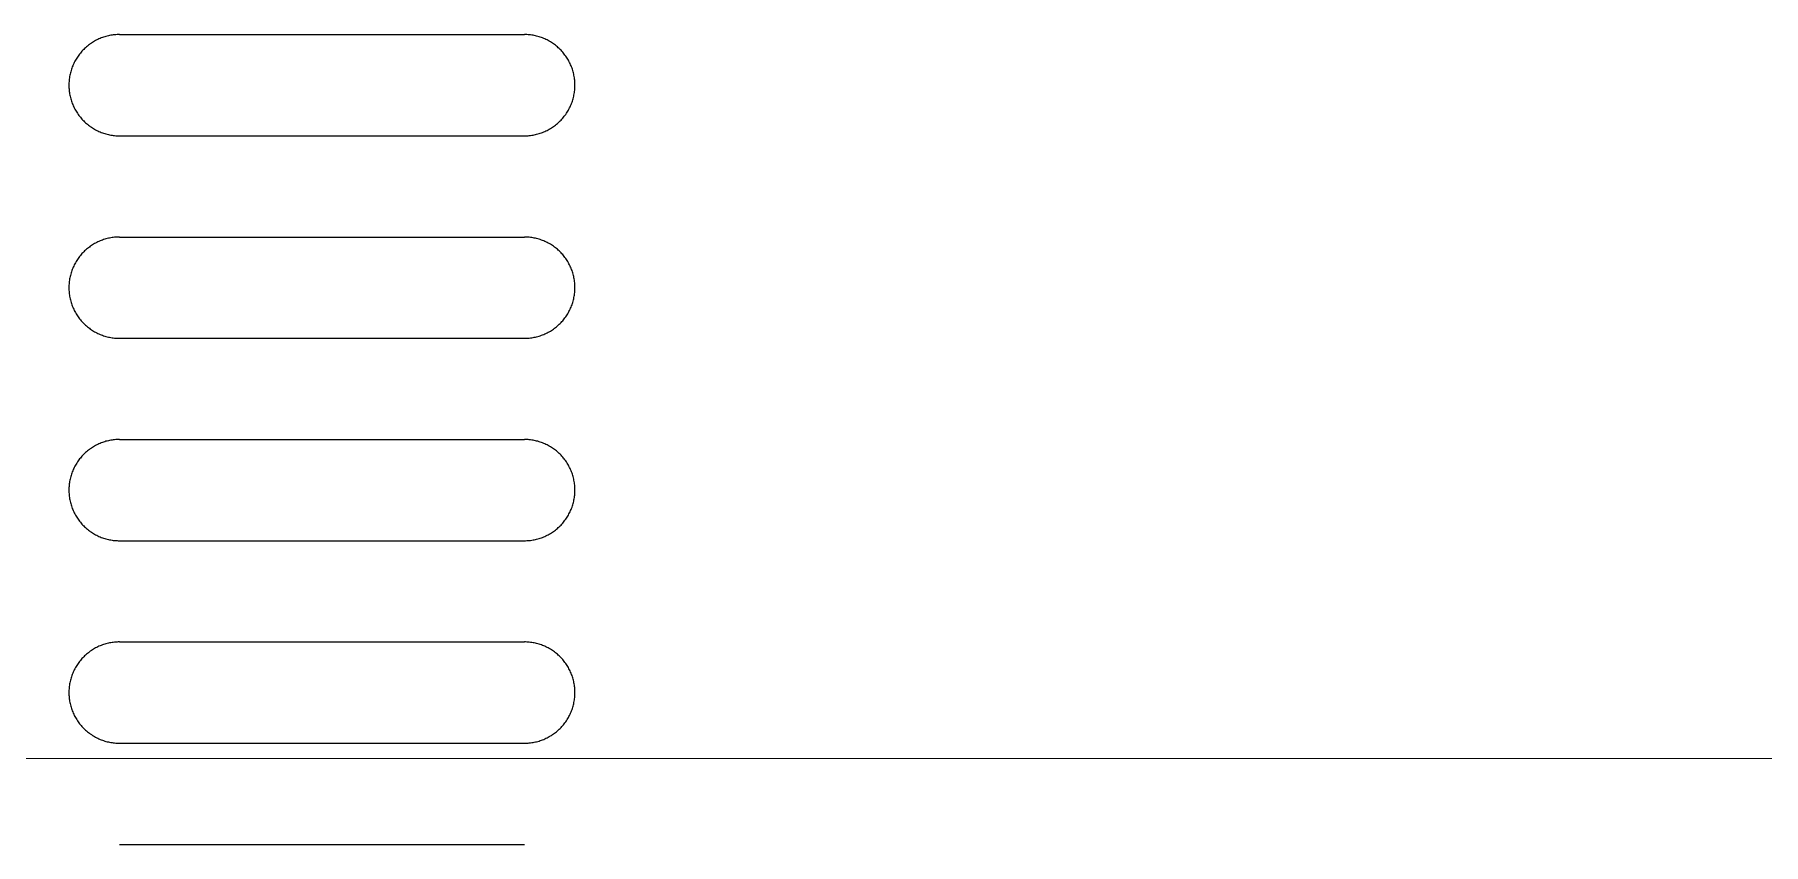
# Model space of a CAD drawing. Header units: millimetres. Extents: x -159872 to 386485, y -250577 to 158966.
# Drawn here: x 156729.3 to 156806.1, y 10881.2 to 10917.2 of the extents above; entities that cross this region are included whole.
import ezdxf

# ---------------------------------------------------------------- set-up
doc = ezdxf.new("R2010")
doc.units = ezdxf.units.MM
doc.layers.get('0').update_dxf_attribs({"lineweight": 25})
doc.layers.add('LDS-equipment-kitchen equipment', color=3, linetype='Continuous', lineweight=13)
doc.layers.add('WS-Fabs', color=252, linetype='Continuous', lineweight=13)

# ---------------------------------------------------------------- blocks, each defined once
blk = doc.blocks.new('A$C7a11c87d')
at = {"layer": 'WS-Fabs', "color": 7, "lineweight": 5}
blk.add_polyline3d([(3081.614, 350.154, 0), (3081.595, 20.154, 0)], dxfattribs=at)
blk = doc.blocks.new('A$C9600e4bc')
at = {"linetype": 'Continuous'}
for points in [[(275.95, 1380.8, 0), (275.951, 1380.855, 0), (275.953, 1380.91, 0), (275.956, 1380.966, 0), (275.961, 1381.021, 0), (275.967, 1381.075, 0), (275.974, 1381.13, 0), (275.983, 1381.185, 0), (275.993, 1381.239, 0), (276.005, 1381.293, 0), (276.017, 1381.347, 0), (276.031, 1381.4, 0), (276.047, 1381.453, 0), (276.064, 1381.506, 0), (276.081, 1381.558, 0), (276.101, 1381.61, 0), (276.121, 1381.661, 0), (276.143, 1381.712, 0), (276.166, 1381.762, 0), (276.19, 1381.812, 0), (276.216, 1381.861, 0), (276.242, 1381.909, 0), (276.27, 1381.957, 0), (276.299, 1382.004, 0), (276.329, 1382.05, 0), (276.36, 1382.096, 0), (276.393, 1382.14, 0), (276.426, 1382.184, 0), (276.461, 1382.227, 0), (276.496, 1382.27, 0), (276.533, 1382.311, 0), (276.57, 1382.351, 0), (276.609, 1382.391, 0), (276.648, 1382.43, 0), (276.689, 1382.467, 0), (276.73, 1382.504, 0), (276.773, 1382.539, 0), (276.816, 1382.574, 0), (276.86, 1382.607, 0), (276.904, 1382.64, 0), (276.95, 1382.671, 0), (276.996, 1382.701, 0), (277.043, 1382.73, 0), (277.091, 1382.758, 0), (277.139, 1382.784, 0), (277.188, 1382.81, 0), (277.238, 1382.834, 0), (277.288, 1382.857, 0), (277.339, 1382.879, 0), (277.39, 1382.899, 0), (277.442, 1382.918, 0), (277.494, 1382.936, 0), (277.547, 1382.953, 0), (277.6, 1382.969, 0), (277.653, 1382.983, 0), (277.707, 1382.995, 0), (277.761, 1383.007, 0), (277.815, 1383.017, 0), (277.87, 1383.026, 0), (277.925, 1383.033, 0), (277.979, 1383.039, 0), (278.034, 1383.044, 0), (278.09, 1383.047, 0), (278.145, 1383.049, 0), (278.2, 1383.05, 0)], [(278.2, 1383.05, 0), (278.255, 1383.049, 0), (278.31, 1383.047, 0), (278.365, 1383.044, 0), (278.421, 1383.039, 0), (278.475, 1383.033, 0), (278.53, 1383.026, 0), (278.585, 1383.017, 0), (278.639, 1383.007, 0), (278.693, 1382.995, 0), (278.747, 1382.983, 0), (278.8, 1382.969, 0), (278.853, 1382.953, 0), (278.906, 1382.936, 0), (278.958, 1382.918, 0), (279.01, 1382.899, 0), (279.061, 1382.879, 0), (279.112, 1382.857, 0), (279.162, 1382.834, 0), (279.212, 1382.81, 0), (279.261, 1382.784, 0), (279.309, 1382.758, 0), (279.357, 1382.73, 0), (279.404, 1382.701, 0), (279.45, 1382.671, 0), (279.496, 1382.64, 0), (279.54, 1382.607, 0), (279.584, 1382.574, 0), (279.627, 1382.539, 0), (279.67, 1382.504, 0), (279.711, 1382.467, 0), (279.751, 1382.43, 0), (279.791, 1382.391, 0), (279.83, 1382.351, 0), (279.867, 1382.311, 0), (279.904, 1382.27, 0), (279.939, 1382.227, 0), (279.974, 1382.184, 0), (280.007, 1382.14, 0), (280.04, 1382.096, 0), (280.071, 1382.05, 0), (280.101, 1382.004, 0), (280.13, 1381.957, 0), (280.158, 1381.909, 0), (280.184, 1381.861, 0), (280.21, 1381.812, 0), (280.234, 1381.762, 0), (280.257, 1381.712, 0), (280.279, 1381.661, 0), (280.299, 1381.61, 0), (280.318, 1381.558, 0), (280.336, 1381.506, 0), (280.353, 1381.453, 0), (280.368, 1381.4, 0), (280.383, 1381.347, 0), (280.395, 1381.293, 0), (280.407, 1381.239, 0), (280.417, 1381.185, 0), (280.426, 1381.13, 0), (280.433, 1381.075, 0), (280.439, 1381.021, 0), (280.444, 1380.966, 0), (280.447, 1380.91, 0), (280.449, 1380.855, 0), (280.45, 1380.8, 0)], [(284.95, 1380.8, 0), (284.951, 1380.855, 0), (284.953, 1380.91, 0), (284.956, 1380.966, 0), (284.961, 1381.021, 0), (284.967, 1381.075, 0), (284.974, 1381.13, 0), (284.983, 1381.185, 0), (284.993, 1381.239, 0), (285.005, 1381.293, 0), (285.017, 1381.347, 0), (285.032, 1381.4, 0), (285.047, 1381.453, 0), (285.064, 1381.506, 0), (285.082, 1381.558, 0), (285.101, 1381.61, 0), (285.121, 1381.661, 0), (285.143, 1381.712, 0), (285.166, 1381.762, 0), (285.19, 1381.812, 0), (285.216, 1381.861, 0), (285.242, 1381.909, 0), (285.27, 1381.957, 0), (285.299, 1382.004, 0), (285.329, 1382.05, 0), (285.36, 1382.096, 0), (285.393, 1382.14, 0), (285.426, 1382.184, 0), (285.461, 1382.227, 0), (285.496, 1382.27, 0), (285.533, 1382.311, 0), (285.57, 1382.351, 0), (285.609, 1382.391, 0), (285.649, 1382.43, 0), (285.689, 1382.467, 0), (285.73, 1382.504, 0), (285.773, 1382.539, 0), (285.816, 1382.574, 0), (285.86, 1382.607, 0), (285.904, 1382.64, 0), (285.95, 1382.671, 0), (285.996, 1382.701, 0), (286.043, 1382.73, 0), (286.091, 1382.758, 0), (286.139, 1382.784, 0), (286.188, 1382.81, 0), (286.238, 1382.834, 0), (286.288, 1382.857, 0), (286.339, 1382.879, 0), (286.39, 1382.899, 0), (286.442, 1382.918, 0), (286.494, 1382.936, 0), (286.547, 1382.953, 0), (286.6, 1382.969, 0), (286.653, 1382.983, 0), (286.707, 1382.995, 0), (286.761, 1383.007, 0), (286.815, 1383.017, 0), (286.87, 1383.026, 0), (286.925, 1383.033, 0), (286.979, 1383.039, 0), (287.034, 1383.044, 0), (287.09, 1383.047, 0), (287.145, 1383.049, 0), (287.2, 1383.05, 0)], [(287.2, 1383.05, 0), (287.255, 1383.049, 0), (287.31, 1383.047, 0), (287.366, 1383.044, 0), (287.421, 1383.039, 0), (287.475, 1383.033, 0), (287.53, 1383.026, 0), (287.585, 1383.017, 0), (287.639, 1383.007, 0), (287.693, 1382.995, 0), (287.747, 1382.983, 0), (287.8, 1382.969, 0), (287.853, 1382.953, 0), (287.906, 1382.936, 0), (287.958, 1382.918, 0), (288.01, 1382.899, 0), (288.061, 1382.879, 0), (288.112, 1382.857, 0), (288.162, 1382.834, 0), (288.212, 1382.81, 0), (288.261, 1382.784, 0), (288.309, 1382.758, 0), (288.357, 1382.73, 0), (288.404, 1382.701, 0), (288.45, 1382.671, 0), (288.496, 1382.64, 0), (288.54, 1382.607, 0), (288.584, 1382.574, 0), (288.627, 1382.539, 0), (288.67, 1382.504, 0), (288.711, 1382.467, 0), (288.751, 1382.43, 0), (288.791, 1382.391, 0), (288.83, 1382.351, 0), (288.867, 1382.311, 0), (288.904, 1382.27, 0), (288.939, 1382.227, 0), (288.974, 1382.184, 0), (289.007, 1382.14, 0), (289.04, 1382.096, 0), (289.071, 1382.05, 0), (289.101, 1382.004, 0), (289.13, 1381.957, 0), (289.158, 1381.909, 0), (289.184, 1381.861, 0), (289.21, 1381.812, 0), (289.234, 1381.762, 0), (289.257, 1381.712, 0), (289.279, 1381.661, 0), (289.299, 1381.61, 0), (289.318, 1381.558, 0), (289.336, 1381.506, 0), (289.353, 1381.453, 0), (289.369, 1381.4, 0), (289.383, 1381.347, 0), (289.395, 1381.293, 0), (289.407, 1381.239, 0), (289.417, 1381.185, 0), (289.426, 1381.13, 0), (289.433, 1381.075, 0), (289.439, 1381.021, 0), (289.444, 1380.966, 0), (289.447, 1380.91, 0), (289.449, 1380.855, 0), (289.45, 1380.8, 0)], [(293.95, 1380.8, 0), (293.951, 1380.855, 0), (293.953, 1380.91, 0), (293.956, 1380.966, 0), (293.961, 1381.021, 0), (293.967, 1381.075, 0), (293.974, 1381.13, 0), (293.983, 1381.185, 0), (293.993, 1381.239, 0), (294.005, 1381.293, 0), (294.017, 1381.347, 0), (294.031, 1381.4, 0), (294.047, 1381.453, 0), (294.064, 1381.506, 0), (294.081, 1381.558, 0), (294.101, 1381.61, 0), (294.121, 1381.661, 0), (294.143, 1381.712, 0), (294.166, 1381.762, 0), (294.19, 1381.812, 0), (294.216, 1381.861, 0), (294.242, 1381.909, 0), (294.27, 1381.957, 0), (294.299, 1382.004, 0), (294.329, 1382.05, 0), (294.36, 1382.096, 0), (294.393, 1382.14, 0), (294.426, 1382.184, 0), (294.461, 1382.227, 0), (294.496, 1382.27, 0), (294.533, 1382.311, 0), (294.57, 1382.351, 0), (294.609, 1382.391, 0), (294.648, 1382.43, 0), (294.689, 1382.467, 0), (294.73, 1382.504, 0), (294.773, 1382.539, 0), (294.816, 1382.574, 0), (294.86, 1382.607, 0), (294.904, 1382.64, 0), (294.95, 1382.671, 0), (294.996, 1382.701, 0), (295.043, 1382.73, 0), (295.091, 1382.758, 0), (295.139, 1382.784, 0), (295.188, 1382.81, 0), (295.238, 1382.834, 0), (295.288, 1382.857, 0), (295.339, 1382.879, 0), (295.39, 1382.899, 0), (295.442, 1382.918, 0), (295.494, 1382.936, 0), (295.547, 1382.953, 0), (295.6, 1382.969, 0), (295.653, 1382.983, 0), (295.707, 1382.995, 0), (295.761, 1383.007, 0), (295.815, 1383.017, 0), (295.87, 1383.026, 0), (295.925, 1383.033, 0), (295.979, 1383.039, 0), (296.034, 1383.044, 0), (296.09, 1383.047, 0), (296.145, 1383.049, 0), (296.2, 1383.05, 0)], [(296.2, 1383.05, 0), (296.255, 1383.049, 0), (296.31, 1383.047, 0), (296.365, 1383.044, 0), (296.42, 1383.039, 0), (296.475, 1383.033, 0), (296.53, 1383.026, 0), (296.585, 1383.017, 0), (296.639, 1383.007, 0), (296.693, 1382.995, 0), (296.747, 1382.983, 0), (296.8, 1382.969, 0), (296.853, 1382.953, 0), (296.906, 1382.936, 0), (296.958, 1382.918, 0), (297.01, 1382.899, 0), (297.061, 1382.879, 0), (297.112, 1382.857, 0), (297.162, 1382.834, 0), (297.212, 1382.81, 0), (297.261, 1382.784, 0), (297.309, 1382.758, 0), (297.357, 1382.73, 0), (297.404, 1382.701, 0), (297.45, 1382.671, 0), (297.496, 1382.64, 0), (297.54, 1382.607, 0), (297.584, 1382.574, 0), (297.627, 1382.539, 0), (297.67, 1382.504, 0), (297.711, 1382.467, 0), (297.751, 1382.43, 0), (297.791, 1382.391, 0), (297.829, 1382.351, 0), (297.867, 1382.311, 0), (297.904, 1382.27, 0), (297.939, 1382.227, 0), (297.974, 1382.184, 0), (298.007, 1382.14, 0), (298.04, 1382.096, 0), (298.071, 1382.05, 0), (298.101, 1382.004, 0), (298.13, 1381.957, 0), (298.158, 1381.909, 0), (298.184, 1381.861, 0), (298.21, 1381.812, 0), (298.234, 1381.762, 0), (298.257, 1381.712, 0), (298.279, 1381.661, 0), (298.299, 1381.61, 0), (298.318, 1381.558, 0), (298.336, 1381.506, 0), (298.353, 1381.453, 0), (298.368, 1381.4, 0), (298.383, 1381.347, 0), (298.395, 1381.293, 0), (298.407, 1381.239, 0), (298.417, 1381.185, 0), (298.426, 1381.13, 0), (298.433, 1381.075, 0), (298.439, 1381.021, 0), (298.444, 1380.966, 0), (298.447, 1380.91, 0), (298.449, 1380.855, 0), (298.45, 1380.8, 0)], [(302.95, 1380.8, 0), (302.951, 1380.855, 0), (302.953, 1380.91, 0), (302.956, 1380.966, 0), (302.961, 1381.021, 0), (302.967, 1381.075, 0), (302.974, 1381.13, 0), (302.983, 1381.185, 0), (302.993, 1381.239, 0), (303.005, 1381.293, 0), (303.017, 1381.347, 0), (303.031, 1381.4, 0), (303.047, 1381.453, 0), (303.064, 1381.506, 0), (303.082, 1381.558, 0), (303.101, 1381.61, 0), (303.121, 1381.661, 0), (303.143, 1381.712, 0), (303.166, 1381.762, 0), (303.19, 1381.812, 0), (303.216, 1381.861, 0), (303.242, 1381.909, 0), (303.27, 1381.957, 0), (303.299, 1382.004, 0), (303.329, 1382.05, 0), (303.36, 1382.096, 0), (303.393, 1382.14, 0), (303.426, 1382.184, 0), (303.461, 1382.227, 0), (303.496, 1382.27, 0), (303.533, 1382.311, 0), (303.57, 1382.351, 0), (303.609, 1382.391, 0), (303.649, 1382.43, 0), (303.689, 1382.467, 0), (303.73, 1382.504, 0), (303.773, 1382.539, 0), (303.816, 1382.574, 0), (303.86, 1382.607, 0), (303.904, 1382.64, 0), (303.95, 1382.671, 0), (303.996, 1382.701, 0), (304.043, 1382.73, 0), (304.091, 1382.758, 0), (304.139, 1382.784, 0), (304.188, 1382.81, 0), (304.238, 1382.834, 0), (304.288, 1382.857, 0), (304.339, 1382.879, 0), (304.39, 1382.899, 0), (304.442, 1382.918, 0), (304.494, 1382.936, 0), (304.547, 1382.953, 0), (304.6, 1382.969, 0), (304.653, 1382.983, 0), (304.707, 1382.995, 0), (304.761, 1383.007, 0), (304.815, 1383.017, 0), (304.87, 1383.026, 0), (304.925, 1383.033, 0), (304.979, 1383.039, 0), (305.034, 1383.044, 0), (305.09, 1383.047, 0), (305.145, 1383.049, 0), (305.2, 1383.05, 0)], [(305.2, 1383.05, 0), (305.255, 1383.049, 0), (305.31, 1383.047, 0), (305.366, 1383.044, 0), (305.421, 1383.039, 0), (305.475, 1383.033, 0), (305.53, 1383.026, 0), (305.585, 1383.017, 0), (305.639, 1383.007, 0), (305.693, 1382.995, 0), (305.747, 1382.983, 0), (305.8, 1382.969, 0), (305.853, 1382.953, 0), (305.906, 1382.936, 0), (305.958, 1382.918, 0), (306.01, 1382.899, 0), (306.061, 1382.879, 0), (306.112, 1382.857, 0), (306.162, 1382.834, 0), (306.212, 1382.81, 0), (306.261, 1382.784, 0), (306.309, 1382.758, 0), (306.357, 1382.73, 0), (306.404, 1382.701, 0), (306.45, 1382.671, 0), (306.496, 1382.64, 0), (306.54, 1382.607, 0), (306.584, 1382.574, 0), (306.627, 1382.539, 0), (306.67, 1382.504, 0), (306.711, 1382.467, 0), (306.751, 1382.43, 0), (306.791, 1382.391, 0), (306.83, 1382.351, 0), (306.867, 1382.311, 0), (306.904, 1382.27, 0), (306.939, 1382.227, 0), (306.974, 1382.184, 0), (307.007, 1382.14, 0), (307.04, 1382.096, 0), (307.071, 1382.05, 0), (307.101, 1382.004, 0), (307.13, 1381.957, 0), (307.158, 1381.909, 0), (307.184, 1381.861, 0), (307.21, 1381.812, 0), (307.234, 1381.762, 0), (307.257, 1381.712, 0), (307.279, 1381.661, 0), (307.299, 1381.61, 0), (307.318, 1381.558, 0), (307.336, 1381.506, 0), (307.353, 1381.453, 0), (307.368, 1381.4, 0), (307.383, 1381.347, 0), (307.395, 1381.293, 0), (307.407, 1381.239, 0), (307.417, 1381.185, 0), (307.426, 1381.13, 0), (307.433, 1381.075, 0), (307.439, 1381.021, 0), (307.444, 1380.966, 0), (307.447, 1380.91, 0), (307.449, 1380.855, 0), (307.45, 1380.8, 0)], [(278.2, 1360.55, 0), (278.145, 1360.551, 0), (278.09, 1360.553, 0), (278.034, 1360.556, 0), (277.979, 1360.561, 0), (277.925, 1360.567, 0), (277.87, 1360.574, 0), (277.815, 1360.583, 0), (277.761, 1360.593, 0), (277.707, 1360.605, 0), (277.653, 1360.617, 0), (277.6, 1360.631, 0), (277.547, 1360.647, 0), (277.494, 1360.663, 0), (277.442, 1360.681, 0), (277.39, 1360.701, 0), (277.339, 1360.721, 0), (277.288, 1360.743, 0), (277.238, 1360.766, 0), (277.188, 1360.79, 0), (277.139, 1360.816, 0), (277.091, 1360.842, 0), (277.043, 1360.87, 0), (276.996, 1360.899, 0), (276.95, 1360.929, 0), (276.904, 1360.96, 0), (276.86, 1360.993, 0), (276.816, 1361.026, 0), (276.773, 1361.061, 0), (276.73, 1361.096, 0), (276.689, 1361.133, 0), (276.648, 1361.17, 0), (276.609, 1361.209, 0), (276.57, 1361.248, 0), (276.533, 1361.289, 0), (276.496, 1361.33, 0), (276.461, 1361.373, 0), (276.426, 1361.416, 0), (276.393, 1361.46, 0), (276.36, 1361.504, 0), (276.329, 1361.55, 0), (276.299, 1361.596, 0), (276.27, 1361.643, 0), (276.242, 1361.691, 0), (276.216, 1361.739, 0), (276.19, 1361.788, 0), (276.166, 1361.838, 0), (276.143, 1361.888, 0), (276.121, 1361.939, 0), (276.101, 1361.99, 0), (276.081, 1362.042, 0), (276.064, 1362.094, 0), (276.047, 1362.147, 0), (276.031, 1362.2, 0), (276.017, 1362.253, 0), (276.005, 1362.307, 0), (275.993, 1362.361, 0), (275.983, 1362.415, 0), (275.974, 1362.47, 0), (275.967, 1362.525, 0), (275.961, 1362.579, 0), (275.956, 1362.634, 0), (275.953, 1362.69, 0), (275.951, 1362.745, 0), (275.95, 1362.8, 0)], [(280.45, 1362.8, 0), (280.449, 1362.745, 0), (280.447, 1362.69, 0), (280.444, 1362.634, 0), (280.439, 1362.579, 0), (280.433, 1362.525, 0), (280.426, 1362.47, 0), (280.417, 1362.415, 0), (280.407, 1362.361, 0), (280.395, 1362.307, 0), (280.383, 1362.253, 0), (280.368, 1362.2, 0), (280.353, 1362.147, 0), (280.336, 1362.094, 0), (280.318, 1362.042, 0), (280.299, 1361.99, 0), (280.279, 1361.939, 0), (280.257, 1361.888, 0), (280.234, 1361.838, 0), (280.21, 1361.788, 0), (280.184, 1361.739, 0), (280.158, 1361.691, 0), (280.13, 1361.643, 0), (280.101, 1361.596, 0), (280.071, 1361.55, 0), (280.04, 1361.504, 0), (280.007, 1361.46, 0), (279.974, 1361.416, 0), (279.939, 1361.373, 0), (279.904, 1361.33, 0), (279.867, 1361.289, 0), (279.83, 1361.248, 0), (279.791, 1361.209, 0), (279.751, 1361.17, 0), (279.711, 1361.133, 0), (279.67, 1361.096, 0), (279.627, 1361.061, 0), (279.584, 1361.026, 0), (279.54, 1360.993, 0), (279.496, 1360.96, 0), (279.45, 1360.929, 0), (279.404, 1360.899, 0), (279.357, 1360.87, 0), (279.309, 1360.842, 0), (279.261, 1360.816, 0), (279.212, 1360.79, 0), (279.162, 1360.766, 0), (279.112, 1360.743, 0), (279.061, 1360.721, 0), (279.01, 1360.701, 0), (278.958, 1360.681, 0), (278.906, 1360.663, 0), (278.853, 1360.647, 0), (278.8, 1360.631, 0), (278.747, 1360.617, 0), (278.693, 1360.605, 0), (278.639, 1360.593, 0), (278.585, 1360.583, 0), (278.53, 1360.574, 0), (278.475, 1360.567, 0), (278.421, 1360.561, 0), (278.365, 1360.556, 0), (278.31, 1360.553, 0), (278.255, 1360.551, 0), (278.2, 1360.55, 0)], [(287.2, 1360.55, 0), (287.145, 1360.551, 0), (287.09, 1360.553, 0), (287.034, 1360.556, 0), (286.979, 1360.561, 0), (286.925, 1360.567, 0), (286.87, 1360.574, 0), (286.815, 1360.583, 0), (286.761, 1360.593, 0), (286.707, 1360.605, 0), (286.653, 1360.617, 0), (286.6, 1360.631, 0), (286.547, 1360.647, 0), (286.494, 1360.663, 0), (286.442, 1360.681, 0), (286.39, 1360.701, 0), (286.339, 1360.721, 0), (286.288, 1360.743, 0), (286.238, 1360.766, 0), (286.188, 1360.79, 0), (286.139, 1360.816, 0), (286.091, 1360.842, 0), (286.043, 1360.87, 0), (285.996, 1360.899, 0), (285.95, 1360.929, 0), (285.904, 1360.96, 0), (285.86, 1360.993, 0), (285.816, 1361.026, 0), (285.773, 1361.061, 0), (285.73, 1361.096, 0), (285.689, 1361.133, 0), (285.649, 1361.17, 0), (285.609, 1361.209, 0), (285.57, 1361.248, 0), (285.533, 1361.289, 0), (285.496, 1361.33, 0), (285.461, 1361.373, 0), (285.426, 1361.416, 0), (285.393, 1361.46, 0), (285.36, 1361.504, 0), (285.329, 1361.55, 0), (285.299, 1361.596, 0), (285.27, 1361.643, 0), (285.242, 1361.691, 0), (285.216, 1361.739, 0), (285.19, 1361.788, 0), (285.166, 1361.838, 0), (285.143, 1361.888, 0), (285.121, 1361.939, 0), (285.101, 1361.99, 0), (285.082, 1362.042, 0), (285.064, 1362.094, 0), (285.047, 1362.147, 0), (285.032, 1362.2, 0), (285.017, 1362.253, 0), (285.005, 1362.307, 0), (284.993, 1362.361, 0), (284.983, 1362.415, 0), (284.974, 1362.47, 0), (284.967, 1362.525, 0), (284.961, 1362.579, 0), (284.956, 1362.634, 0), (284.953, 1362.69, 0), (284.951, 1362.745, 0), (284.95, 1362.8, 0)], [(289.45, 1362.8, 0), (289.449, 1362.745, 0), (289.447, 1362.69, 0), (289.444, 1362.634, 0), (289.439, 1362.579, 0), (289.433, 1362.525, 0), (289.426, 1362.47, 0), (289.417, 1362.415, 0), (289.407, 1362.361, 0), (289.395, 1362.307, 0), (289.383, 1362.253, 0), (289.369, 1362.2, 0), (289.353, 1362.147, 0), (289.336, 1362.094, 0), (289.318, 1362.042, 0), (289.299, 1361.99, 0), (289.279, 1361.939, 0), (289.257, 1361.888, 0), (289.234, 1361.838, 0), (289.21, 1361.788, 0), (289.184, 1361.739, 0), (289.158, 1361.691, 0), (289.13, 1361.643, 0), (289.101, 1361.596, 0), (289.071, 1361.55, 0), (289.04, 1361.504, 0), (289.007, 1361.46, 0), (288.974, 1361.416, 0), (288.939, 1361.373, 0), (288.904, 1361.33, 0), (288.867, 1361.289, 0), (288.83, 1361.248, 0), (288.791, 1361.209, 0), (288.751, 1361.17, 0), (288.711, 1361.133, 0), (288.67, 1361.096, 0), (288.627, 1361.061, 0), (288.584, 1361.026, 0), (288.54, 1360.993, 0), (288.496, 1360.96, 0), (288.45, 1360.929, 0), (288.404, 1360.899, 0), (288.357, 1360.87, 0), (288.309, 1360.842, 0), (288.261, 1360.816, 0), (288.212, 1360.79, 0), (288.162, 1360.766, 0), (288.112, 1360.743, 0), (288.061, 1360.721, 0), (288.01, 1360.701, 0), (287.958, 1360.681, 0), (287.906, 1360.663, 0), (287.853, 1360.647, 0), (287.8, 1360.631, 0), (287.747, 1360.617, 0), (287.693, 1360.605, 0), (287.639, 1360.593, 0), (287.585, 1360.583, 0), (287.53, 1360.574, 0), (287.475, 1360.567, 0), (287.421, 1360.561, 0), (287.366, 1360.556, 0), (287.31, 1360.553, 0), (287.255, 1360.551, 0), (287.2, 1360.55, 0)], [(296.2, 1360.55, 0), (296.145, 1360.551, 0), (296.09, 1360.553, 0), (296.034, 1360.556, 0), (295.979, 1360.561, 0), (295.925, 1360.567, 0), (295.87, 1360.574, 0), (295.815, 1360.583, 0), (295.761, 1360.593, 0), (295.707, 1360.605, 0), (295.653, 1360.617, 0), (295.6, 1360.631, 0), (295.547, 1360.647, 0), (295.494, 1360.663, 0), (295.442, 1360.681, 0), (295.39, 1360.701, 0), (295.339, 1360.721, 0), (295.288, 1360.743, 0), (295.238, 1360.766, 0), (295.188, 1360.79, 0), (295.139, 1360.816, 0), (295.091, 1360.842, 0), (295.043, 1360.87, 0), (294.996, 1360.899, 0), (294.95, 1360.929, 0), (294.904, 1360.96, 0), (294.86, 1360.993, 0), (294.816, 1361.026, 0), (294.773, 1361.061, 0), (294.73, 1361.096, 0), (294.689, 1361.133, 0), (294.648, 1361.17, 0), (294.609, 1361.209, 0), (294.57, 1361.248, 0), (294.533, 1361.289, 0), (294.496, 1361.33, 0), (294.461, 1361.373, 0), (294.426, 1361.416, 0), (294.393, 1361.46, 0), (294.36, 1361.504, 0), (294.329, 1361.55, 0), (294.299, 1361.596, 0), (294.27, 1361.643, 0), (294.242, 1361.691, 0), (294.216, 1361.739, 0), (294.19, 1361.788, 0), (294.166, 1361.838, 0), (294.143, 1361.888, 0), (294.121, 1361.939, 0), (294.101, 1361.99, 0), (294.081, 1362.042, 0), (294.064, 1362.094, 0), (294.047, 1362.147, 0), (294.031, 1362.2, 0), (294.017, 1362.253, 0), (294.005, 1362.307, 0), (293.993, 1362.361, 0), (293.983, 1362.415, 0), (293.974, 1362.47, 0), (293.967, 1362.525, 0), (293.961, 1362.579, 0), (293.956, 1362.634, 0), (293.953, 1362.69, 0), (293.951, 1362.745, 0), (293.95, 1362.8, 0)], [(298.45, 1362.8, 0), (298.449, 1362.745, 0), (298.447, 1362.69, 0), (298.444, 1362.634, 0), (298.439, 1362.579, 0), (298.433, 1362.525, 0), (298.426, 1362.47, 0), (298.417, 1362.415, 0), (298.407, 1362.361, 0), (298.395, 1362.307, 0), (298.383, 1362.253, 0), (298.368, 1362.2, 0), (298.353, 1362.147, 0), (298.336, 1362.094, 0), (298.318, 1362.042, 0), (298.299, 1361.99, 0), (298.279, 1361.939, 0), (298.257, 1361.888, 0), (298.234, 1361.838, 0), (298.21, 1361.788, 0), (298.184, 1361.739, 0), (298.158, 1361.691, 0), (298.13, 1361.643, 0), (298.101, 1361.596, 0), (298.071, 1361.55, 0), (298.04, 1361.504, 0), (298.007, 1361.46, 0), (297.974, 1361.416, 0), (297.939, 1361.373, 0), (297.904, 1361.33, 0), (297.867, 1361.289, 0), (297.829, 1361.248, 0), (297.791, 1361.209, 0), (297.751, 1361.17, 0), (297.711, 1361.133, 0), (297.67, 1361.096, 0), (297.627, 1361.061, 0), (297.584, 1361.026, 0), (297.54, 1360.993, 0), (297.496, 1360.96, 0), (297.45, 1360.929, 0), (297.404, 1360.899, 0), (297.357, 1360.87, 0), (297.309, 1360.842, 0), (297.261, 1360.816, 0), (297.212, 1360.79, 0), (297.162, 1360.766, 0), (297.112, 1360.743, 0), (297.061, 1360.721, 0), (297.01, 1360.701, 0), (296.958, 1360.681, 0), (296.906, 1360.663, 0), (296.853, 1360.647, 0), (296.8, 1360.631, 0), (296.747, 1360.617, 0), (296.693, 1360.605, 0), (296.639, 1360.593, 0), (296.585, 1360.583, 0), (296.53, 1360.574, 0), (296.475, 1360.567, 0), (296.42, 1360.561, 0), (296.365, 1360.556, 0), (296.31, 1360.553, 0), (296.255, 1360.551, 0), (296.2, 1360.55, 0)], [(305.2, 1360.55, 0), (305.145, 1360.551, 0), (305.09, 1360.553, 0), (305.034, 1360.556, 0), (304.979, 1360.561, 0), (304.925, 1360.567, 0), (304.87, 1360.574, 0), (304.815, 1360.583, 0), (304.761, 1360.593, 0), (304.707, 1360.605, 0), (304.653, 1360.617, 0), (304.6, 1360.631, 0), (304.547, 1360.647, 0), (304.494, 1360.663, 0), (304.442, 1360.681, 0), (304.39, 1360.701, 0), (304.339, 1360.721, 0), (304.288, 1360.743, 0), (304.238, 1360.766, 0), (304.188, 1360.79, 0), (304.139, 1360.816, 0), (304.091, 1360.842, 0), (304.043, 1360.87, 0), (303.996, 1360.899, 0), (303.95, 1360.929, 0), (303.904, 1360.96, 0), (303.86, 1360.993, 0), (303.816, 1361.026, 0), (303.773, 1361.061, 0), (303.73, 1361.096, 0), (303.689, 1361.133, 0), (303.649, 1361.17, 0), (303.609, 1361.209, 0), (303.57, 1361.248, 0), (303.533, 1361.289, 0), (303.496, 1361.33, 0), (303.461, 1361.373, 0), (303.426, 1361.416, 0), (303.393, 1361.46, 0), (303.36, 1361.504, 0), (303.329, 1361.55, 0), (303.299, 1361.596, 0), (303.27, 1361.643, 0), (303.242, 1361.691, 0), (303.216, 1361.739, 0), (303.19, 1361.788, 0), (303.166, 1361.838, 0), (303.143, 1361.888, 0), (303.121, 1361.939, 0), (303.101, 1361.99, 0), (303.082, 1362.042, 0), (303.064, 1362.094, 0), (303.047, 1362.147, 0), (303.031, 1362.2, 0), (303.017, 1362.253, 0), (303.005, 1362.307, 0), (302.993, 1362.361, 0), (302.983, 1362.415, 0), (302.974, 1362.47, 0), (302.967, 1362.525, 0), (302.961, 1362.579, 0), (302.956, 1362.634, 0), (302.953, 1362.69, 0), (302.951, 1362.745, 0), (302.95, 1362.8, 0)], [(307.45, 1362.8, 0), (307.449, 1362.745, 0), (307.447, 1362.69, 0), (307.444, 1362.634, 0), (307.439, 1362.579, 0), (307.433, 1362.525, 0), (307.426, 1362.47, 0), (307.417, 1362.415, 0), (307.407, 1362.361, 0), (307.395, 1362.307, 0), (307.383, 1362.253, 0), (307.368, 1362.2, 0), (307.353, 1362.147, 0), (307.336, 1362.094, 0), (307.318, 1362.042, 0), (307.299, 1361.99, 0), (307.279, 1361.939, 0), (307.257, 1361.888, 0), (307.234, 1361.838, 0), (307.21, 1361.788, 0), (307.184, 1361.739, 0), (307.158, 1361.691, 0), (307.13, 1361.643, 0), (307.101, 1361.596, 0), (307.071, 1361.55, 0), (307.04, 1361.504, 0), (307.007, 1361.46, 0), (306.974, 1361.416, 0), (306.939, 1361.373, 0), (306.904, 1361.33, 0), (306.867, 1361.289, 0), (306.83, 1361.248, 0), (306.791, 1361.209, 0), (306.751, 1361.17, 0), (306.711, 1361.133, 0), (306.67, 1361.096, 0), (306.627, 1361.061, 0), (306.584, 1361.026, 0), (306.54, 1360.993, 0), (306.496, 1360.96, 0), (306.45, 1360.929, 0), (306.404, 1360.899, 0), (306.357, 1360.87, 0), (306.309, 1360.842, 0), (306.261, 1360.816, 0), (306.212, 1360.79, 0), (306.162, 1360.766, 0), (306.112, 1360.743, 0), (306.061, 1360.721, 0), (306.01, 1360.701, 0), (305.958, 1360.681, 0), (305.906, 1360.663, 0), (305.853, 1360.647, 0), (305.8, 1360.631, 0), (305.747, 1360.617, 0), (305.693, 1360.605, 0), (305.639, 1360.593, 0), (305.585, 1360.583, 0), (305.53, 1360.574, 0), (305.475, 1360.567, 0), (305.421, 1360.561, 0), (305.366, 1360.556, 0), (305.31, 1360.553, 0), (305.255, 1360.551, 0), (305.2, 1360.55, 0)]]:
    blk.add_polyline3d(points, dxfattribs=at)
at = {"linetype": 'Continuous', "transparency": 33554687}
for points in [[(278.2, 1383.05, 0), (278.2, 1383.05, 0)], [(287.2, 1383.05, 0), (287.2, 1383.05, 0)], [(296.2, 1383.05, 0), (296.2, 1383.05, 0)], [(305.2, 1383.05, 0), (305.2, 1383.05, 0)], [(275.95, 1380.8, 0), (275.95, 1362.8, 0)], [(280.45, 1380.8, 0), (280.45, 1362.8, 0)], [(284.95, 1380.8, 0), (284.95, 1362.8, 0)], [(289.45, 1380.8, 0), (289.45, 1362.8, 0)], [(293.95, 1380.8, 0), (293.95, 1362.8, 0)], [(298.45, 1380.8, 0), (298.45, 1362.8, 0)], [(302.95, 1380.8, 0), (302.95, 1362.8, 0)], [(307.45, 1380.8, 0), (307.45, 1362.8, 0)], [(311.95, 1380.8, 0), (311.95, 1362.8, 0)], [(278.2, 1360.55, 0), (278.2, 1360.55, 0)], [(287.2, 1360.55, 0), (287.2, 1360.55, 0)], [(296.2, 1360.55, 0), (296.2, 1360.55, 0)], [(305.2, 1360.55, 0), (305.2, 1360.55, 0)]]:
    blk.add_polyline3d(points, dxfattribs=at)
blk = doc.blocks.new('Group-410')
at = {"layer": 'LDS-equipment-kitchen equipment', "rotation": 89.9999999946682}
blk.add_blockref('A$C7a11c87d', (96280.301, 44260.953), dxfattribs=at)
at = {"layer": 'LDS-equipment-kitchen equipment', "xscale": -1, "rotation": 89.99982067775127}
blk.add_blockref('A$C9600e4bc', (97440.325, 47650.672), dxfattribs=at)

msp = doc.modelspace()

# ---------------------------------------------------------------- block references
at = {"layer": 'LDS-equipment-kitchen equipment', "color": 7}
msp.add_blockref('Group-410', (60673.51323, -36457.51522), dxfattribs=at)

doc.saveas('drawing.dxf')
